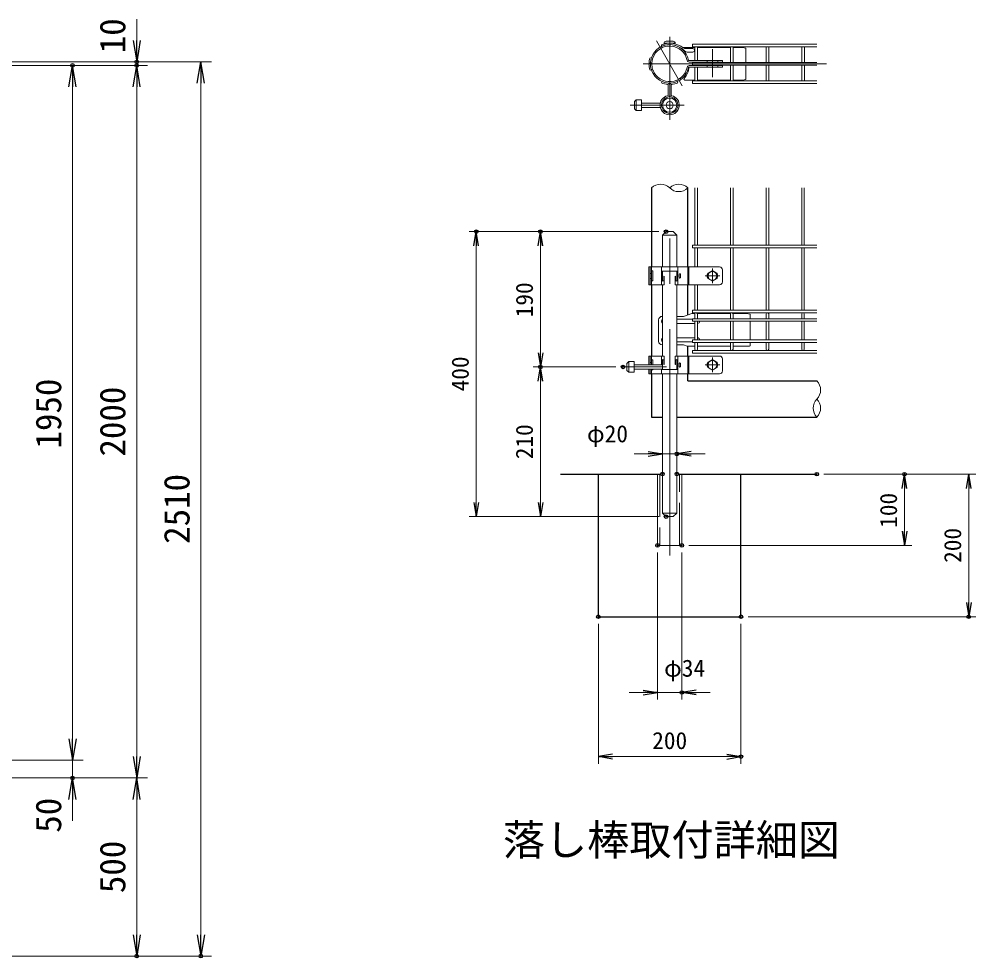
# Model space of a CAD drawing. Units: millimetres, scale not verified, with parts at other scales. Extents: x -6300 to 6300, y -4454 to 4456.
# Drawn here: x 1892 to 4576, y -2285 to 350 of the extents above; entities that cross this region are included whole.
import ezdxf
from ezdxf.enums import TextEntityAlignment as Align

# ---------------------------------------------------------------- set-up
doc = ezdxf.new("R2010")
doc.units = ezdxf.units.MM
doc.header["$LTSCALE"] = 20
doc.header["$PDMODE"] = 32
doc.header["$PDSIZE"] = 10
doc.linetypes.add('DASHED', pattern=[7.5, 6, -1.5])
doc.linetypes.add('USER1', pattern=[50.8, 31.75, -6.35, 6.35, -6.35])
for name, color, linetype, lineweight in [('0-0_D-STR3', 3, 'Continuous', 13), ('0-1_D-BMK', 2, 'USER1', 13), ('0-2_D-STR1', 1, 'Continuous', 25), ('0-3_D-STR4', 7, 'Continuous', 25), ('0-4_D-BGD', 7, 'Continuous', 25), ('0-6_D-STR-DIM', 7, 'Continuous', 13), ('0-8_Defpoints', 8, 'Continuous', 25), ('0-A_D-STR2', 7, 'Continuous', 13), ('0-B_D-TTL-TXT', 7, 'Continuous', 25)]:
    doc.layers.add(name, color=color, linetype=linetype, lineweight=lineweight)
doc.layers.add('0-7_0', color=7, linetype='Continuous')
doc.styles.add('ＭＳ ゴシック', font='')
doc.styles.get('ＭＳ ゴシック').set_extended_font_data('MS Gothic')

# ---------------------------------------------------------------- blocks, each defined once
blk = doc.blocks.new('_Open')
at = {"layer": '0-7_0'}
blk.add_line((-20, 3.333), (0, 0), dxfattribs=at)
blk.add_lwpolyline([(-20, -3.333), (0, 0), (-20, 0)], dxfattribs=at)

msp = doc.modelspace()

# ---------------------------------------------------------------- linework, layer by layer
at = {"layer": '0-0_D-STR3'}
for p, q in [((3685.39, 269.54), (3685.8, 268.96)), ((3700.53, 282.63), (3732.49, 282.63)), ((3726.54, 288.1), (3706.48, 288.1)), ((3753.5, 270.72), (3787.57, 270.72)), ((3794.77, 270.72), (3887.57, 270.72)), ((3894.77, 270.72), (3920.78, 270.72)), ((3920.78, 270.72), (3930.78, 268.72)), ((3930.78, 229.22), (3930.78, 268.72)), ((3660.9, 240.26), (3665.64, 242.08)), ((3761.22, 267.42), (3781.95, 267.42)), ((3765.97, 257.76), (3781.95, 257.76)), ((3660.71, 226.11), (3658.77, 224.58)), ((3662.78, 224.21), (3658.86, 227.81)), ((3666.77, 224.72), (3662.86, 227.81)), ((3664.75, 239.19), (3669.5, 241.01)), ((3668.6, 238.12), (3664.75, 239.19)), ((3666.79, 225.81), (3666.09, 225.26)), ((3771.68, 233.72), (3864.77, 233.72)), ((3771.68, 229.72), (3864.77, 229.72)), ((3771.68, 219.72), (3864.77, 219.72)), ((3771.68, 215.72), (3864.77, 215.72)), ((3864.77, 229.72), (3864.77, 233.72)), ((3864.77, 215.72), (3864.77, 219.72)), ((3930.78, 180.72), (3930.78, 220.22)), ((3661.35, 207.63), (3666.21, 205.76)), ((3669.06, 209.77), (3665.21, 208.7)), ((3665.21, 208.7), (3670.09, 206.83)), ((3693.77, 171.48), (3695.36, 175.15)), ((3712.77, 165.02), (3712.77, 137.09)), ((3716.77, 165.02), (3716.77, 135.72)), ((3720.77, 165.02), (3720.77, 137.09)), ((3739.77, 171.48), (3738.19, 175.15)), ((3759.89, 178.72), (3787.57, 178.72)), ((3794.77, 178.72), (3887.57, 178.72)), ((3894.77, 178.72), (3920.78, 178.72)), ((3920.78, 178.72), (3930.78, 180.72)), ((3617.66, 118.6), (3622.66, 123.6)), ((3617.66, 98.6), (3617.66, 118.6)), ((3622.66, 93.6), (3622.66, 123.6)), ((3637.66, 123.6), (3622.66, 123.6)), ((3637.66, 93.6), (3637.66, 123.6)), ((3690.42, 114.6), (3637.66, 114.6)), ((3697.66, 114.6), (3694.54, 114.6)), ((3622.66, 93.6), (3617.66, 98.6)), ((3637.66, 93.6), (3622.66, 93.6)), ((3690.48, 102.6), (3637.66, 102.6)), ((3697.66, 102.6), (3694.6, 102.6)), ((3696.77, -256.12), (3706.77, -246.12)), ((3696.77, -345.41), (3696.77, -256.12)), ((3736.77, -256.12), (3696.77, -256.12)), ((3706.77, -246.12), (3726.77, -246.12)), ((3726.77, -246.12), (3736.77, -256.12)), ((3736.77, -345.41), (3736.77, -256.12)), ((3658.77, -345.41), (3856.77, -345.41)), ((3658.77, -345.41), (3658.77, -395.41)), ((3693.77, -345.41), (3693.77, -395.41)), ((3739.77, -345.41), (3739.77, -395.41)), ((3770.77, -345.41), (3770.77, -395.41)), ((3693.77, -357.41), (3739.77, -357.41)), ((3695.77, -357.41), (3695.77, -381.91)), ((3696.77, -383.91), (3696.77, -357.41)), ((3700.77, -371.91), (3700.77, -381.91)), ((3701.77, -371.91), (3701.77, -395.41)), ((3731.77, -371.91), (3731.77, -395.41)), ((3732.77, -371.91), (3732.77, -381.91)), ((3736.77, -383.91), (3736.77, -357.41)), ((3737.77, -357.41), (3737.77, -381.91)), ((3743.37, -366.41), (3743.37, -374.41)), ((3747.37, -374.41), (3747.37, -366.41)), ((3864.77, -353.41), (3864.77, -387.41)), ((3658.77, -395.41), (3701.77, -395.41)), ((3696.77, -595.41), (3696.77, -395.41)), ((3731.77, -395.41), (3856.77, -395.41)), ((3736.77, -595.41), (3736.77, -395.41)), ((3778.6, -476.01), (3755.49, -484.01)), ((3787.82, -476.01), (3778.6, -476.01)), ((3887.82, -475.95), (3794.13, -476.01)), ((3932.77, -476.01), (3894.13, -475.95)), ((3932.77, -476.01), (3942.77, -478.01)), ((3942.77, -478.01), (3942.77, -490.61)), ((3685.8, -494.01), (3685.8, -554.01)), ((3696.77, -484.01), (3695.8, -484.01)), ((3755.49, -484.01), (3736.77, -484.01)), ((3780.97, -492.01), (3736.77, -492.01)), ((3787.37, -504.01), (3736.77, -504.01)), ((3794.77, -504.01), (3794.57, -504.01)), ((3942.77, -497.81), (3942.77, -550.21)), ((3787.37, -544.01), (3736.77, -544.01)), ((3780.97, -556.01), (3736.77, -556.01)), ((3794.77, -544.01), (3794.57, -544.01)), ((3942.77, -557.41), (3942.77, -565.65)), ((3696.77, -564.01), (3695.8, -564.01)), ((3755.49, -564.01), (3736.77, -564.01)), ((3765.99, -567.65), (3755.49, -564.01)), ((3765.99, -567.65), (3787.37, -567.65)), ((3794.57, -567.65), (3887.37, -567.59)), ((3894.57, -567.59), (3940.77, -567.65)), ((3596.77, -616.12), (3601.77, -611.12)), ((3596.77, -636.12), (3596.77, -616.12)), ((3601.77, -641.12), (3601.77, -611.12)), ((3616.77, -611.12), (3601.77, -611.12)), ((3616.77, -641.12), (3616.77, -611.12)), ((3658.77, -620.12), (3658.77, -595.41)), ((3658.77, -595.41), (3701.77, -595.41)), ((3693.77, -620.12), (3693.77, -595.41)), ((3695.77, -620.12), (3695.77, -608.91)), ((3696.77, -633.41), (3696.77, -606.91)), ((3700.77, -618.91), (3700.77, -608.91)), ((3701.77, -618.91), (3701.77, -595.41)), ((3731.77, -595.41), (3856.77, -595.41)), ((3731.77, -618.91), (3731.77, -595.41)), ((3732.77, -618.91), (3732.77, -608.91)), ((3736.77, -633.41), (3736.77, -606.91)), ((3737.77, -633.41), (3737.77, -608.91)), ((3739.77, -645.41), (3739.77, -595.41)), ((3743.37, -624.41), (3743.37, -616.41)), ((3747.37, -616.41), (3747.37, -624.41)), ((3770.77, -645.41), (3770.77, -595.41)), ((3864.77, -637.41), (3864.77, -603.41)), ((3601.77, -641.12), (3596.77, -636.12)), ((3616.77, -641.12), (3601.77, -641.12)), ((3696.77, -620.12), (3616.77, -620.12)), ((3696.77, -632.12), (3616.77, -632.12)), ((3658.77, -645.41), (3658.77, -632.12)), ((3693.77, -645.41), (3693.77, -632.12)), ((3693.77, -633.41), (3739.77, -633.41)), ((3695.77, -633.41), (3695.77, -632.12)), ((3658.77, -645.41), (3856.77, -645.41)), ((3696.77, -1036.12), (3696.77, -645.41)), ((3736.77, -1036.12), (3736.77, -645.41)), ((3682.77, -927.01), (3682.77, -1127.01)), ((3750.77, -1127.01), (3750.77, -927.01)), ((3696.77, -1036.12), (3706.77, -1046.12)), ((3736.77, -1036.12), (3696.77, -1036.12)), ((3682.77, -1127.01), (3750.77, -1127.01))]:
    msp.add_line(p, q, dxfattribs=at)
at = {"layer": '0-0_D-STR3', "linetype": 'DASHED'}
for p, q in [((3821.77, 233.72), (3821.77, 229.72)), ((3821.77, 219.72), (3821.77, 215.72)), ((3851.77, 229.72), (3851.77, 233.72)), ((3851.77, 215.72), (3851.77, 219.72)), ((3738.41, 175.25), (3736.81, 178.91)), ((3748.8, 181.25), (3746.43, 184.47)), ((3661.97, -345.41), (3661.97, -395.41)), ((3665.97, -345.41), (3665.97, -395.41)), ((3767.57, -345.41), (3767.57, -395.41)), ((3661.97, -363.41), (3665.97, -363.41)), ((3665.97, -356.41), (3669.97, -356.41)), ((3669.97, -356.41), (3669.97, -384.41)), ((3661.97, -377.41), (3665.97, -377.41)), ((3665.97, -384.41), (3669.97, -384.41)), ((3661.97, -620.12), (3661.97, -595.41)), ((3661.97, -613.41), (3665.97, -613.41)), ((3665.97, -620.12), (3665.97, -595.41)), ((3665.97, -606.41), (3669.97, -606.41)), ((3669.97, -620.12), (3669.97, -606.41)), ((3767.57, -645.41), (3767.57, -595.41)), ((3661.97, -645.41), (3661.97, -632.12)), ((3665.97, -645.41), (3665.97, -632.12)), ((3665.97, -634.41), (3669.97, -634.41)), ((3669.97, -634.41), (3669.97, -632.12)), ((3689.17, -927.01), (3689.17, -1127.01)), ((3744.37, -1127.01), (3744.37, -927.01))]:
    msp.add_line(p, q, dxfattribs=at)
at = {"layer": '0-0_D-STR3'}
for points in [[(3849.77, -362.91), (3836.77, -355.4), (3823.77, -362.91), (3823.77, -377.92), (3836.77, -385.42), (3849.77, -377.92)], [(3849.77, -612.91), (3836.77, -605.4), (3823.77, -612.91), (3823.77, -627.92), (3836.77, -635.42), (3849.77, -627.92)]]:
    msp.add_lwpolyline(points, close=True, dxfattribs=at)
msp.add_lwpolyline([(3706.77, -1046.12), (3726.77, -1046.12), (3736.77, -1036.12)], dxfattribs=at)
for centre, radius in [((3716.77, 108.72), 20), ((3716.77, 108.72), 10), ((3836.77, -370.41), 12.5), ((3836.77, -620.41), 12.5)]:
    msp.add_circle(centre, radius, dxfattribs=at)
for centre, radius, start, end in [((3716.77, 224.72), 54, 11.32819, 161.24976), ((3716.77, 224.72), 50, 11.32819, 160.98658), ((3716.77, 220.52), 58.2, 43.84128, 122.62711), ((3697.53, 275.45), 4, 109.30473, 204.99881), ((3716.77, 220.52), 62.2, 52.00669, 109.30469), ((3706.48, 282.13), 5.97, 89.99976, 175.25334), ((3726.54, 282.13), 5.97, 4.74617, 89.99976), ((3761.22, 277.42), 10, 232.00687, 269.99976), ((3765.97, 267.76), 10, 223.84172, 269.99976), ((3781.95, 262.59), 4.83, 269.99976, 89.99976), ((3716.77, 224.72), 58, 180.13768, 197.14214), ((3716.77, 224.72), 58, 164.46009, 176.9436), ((3716.77, 224.72), 54, 180.5463, 197.26221), ((3716.77, 224.72), 54, 164.46009, 176.72187), ((3716.77, 224.72), 50, 180, 197.39858), ((3716.77, 224.72), 50, 164.46009, 178.75202), ((3716.77, 224.72), 50, 200.97103, 348.67181), ((3716.77, 220.52), 55, 318.01221, 354.98991), ((3771.68, 235.72), 6, 191.32819, 270), ((3771.68, 213.72), 6, 90, 168.67181), ((3771.68, 235.72), 2, 191.32819, 270), ((3771.68, 213.72), 2, 90, 168.67181), ((3716.77, 224.72), 54, 200.55357, 348.67181), ((3716.77, 224.72), 58, 246.63721, 264.26083), ((3710.77, 165.02), 2, 0, 84.26083), ((3710.77, 165.02), 6, 0, 84.26083), ((3722.77, 165.02), 6, 95.73917, 180), ((3722.77, 165.02), 2, 95.73917, 180), ((3716.77, 224.72), 58, 275.73917, 293.36279), ((3759.89, 181.72), 3, 138.013, 269.99976), ((3716.77, 108.72), 27, 101.94054, 78.05946), ((3710.77, 137.09), 2, 281.94054, 0), ((3710.77, 137.09), 6, 281.94054, 0), ((3722.77, 137.09), 6, 180, 258.05946), ((3722.77, 137.09), 2, 180, 258.05946), ((3716.77, 108.72), 23, 101.94054, 78.05946), ((3856.77, -353.41), 8, 0, 90), ((3701.27, -371.91), 0.5, 0, 180), ((3732.27, -371.91), 0.5, 0, 180), ((3745.37, -366.41), 2, 0, 180), ((3745.37, -374.41), 2, 180, 0), ((3830.77, -370.41), 9, 141.05756, 218.94244), ((3842.77, -370.41), 9, 321.05756, 38.94244), ((3697.27, -381.91), 3.5, 180, 0), ((3698.27, -381.91), 2.5, 180, 0), ((3735.27, -381.91), 2.5, 180, 0), ((3736.27, -381.91), 3.5, 180, 0), ((3856.77, -387.41), 8, 270, 0), ((3695.8, -494.01), 10, 90, 180), ((3699.95, -498.01), 6, 121.98985, 238.01015), ((3794.77, -498.01), 6, 270, 1.91021), ((3695.8, -554.01), 10, 180, 270), ((3699.95, -550.01), 6, 121.98985, 238.01015), ((3794.77, -550.01), 6, 358.08979, 90), ((3940.77, -565.65), 2, 270, 0), ((3697.27, -608.91), 3.5, 0, 180), ((3698.27, -608.91), 2.5, 0, 180), ((3736.27, -608.91), 3.5, 0, 180), ((3735.27, -608.91), 2.5, 0, 180), ((3745.37, -616.41), 2, 0, 180), ((3830.77, -620.41), 9, 141.05756, 218.94244), ((3842.77, -620.41), 9, 321.05756, 38.94244), ((3856.77, -603.41), 8, 0, 90), ((3701.27, -618.91), 0.5, 180, 0), ((3732.27, -618.91), 0.5, 180, 0), ((3745.37, -624.41), 2, 180, 0), ((3856.77, -637.41), 8, 270, 0)]:
    msp.add_arc(centre, radius, start, end, dxfattribs=at)
at = {"layer": '0-1_D-BMK'}
for p, q in [((3716.77, 300.46), (3716.77, 68.03)), ((3679.73, 288.89), (3752.26, 163.27)), ((3836.77, 266.39), (3836.77, 187.1)), ((3642.6, 224.72), (4157, 224.72)), ((3606.4, 108.72), (3757.46, 108.72)), ((3716.77, -1154.85), (3716.77, -180.42)), ((3857.4, -370.41), (3816.15, -370.41)), ((3836.77, -391.04), (3836.77, -349.79)), ((3836.77, -641.04), (3836.77, -599.79)), ((3585.75, -626.12), (3707.8, -626.12)), ((3857.4, -620.41), (3816.15, -620.41))]:
    msp.add_line(p, q, dxfattribs=at)
at = {"layer": '0-2_D-STR1'}
for p, q in [((3665.97, -123.51), (3665.97, -345.41)), ((3767.57, -345.41), (3767.57, -123.51)), ((3665.97, -395.41), (3665.97, -595.41)), ((3767.57, -479.83), (3767.57, -395.41)), ((3767.57, -595.41), (3767.57, -567.65)), ((3665.97, -645.41), (3665.97, -767.01)), ((3767.57, -665.41), (3767.57, -645.41)), ((3767.57, -665.41), (4129.72, -665.41)), ((3665.97, -767.01), (3696.77, -767.01)), ((3736.77, -767.01), (4129.72, -767.01))]:
    msp.add_line(p, q, dxfattribs=at)
at = {"layer": '0-3_D-STR4'}
for p, q in [((3516.77, -1327.01), (3516.77, -927.01)), ((3916.77, -1327.01), (3916.77, -927.01)), ((3516.77, -1327.01), (3916.77, -1327.01))]:
    msp.add_line(p, q, dxfattribs=at)
at = {"layer": '0-4_D-BGD'}
for p, q in [((3410.52, -927.01), (3689.17, -927.01)), ((3744.37, -927.01), (4129.72, -927.01))]:
    msp.add_line(p, q, dxfattribs=at)
at = {"layer": '0-6_D-STR-DIM'}
for p, q in [((2221.44, 290.26), (2221.44, 350.26)), ((767.64, 230.26), (2431.44, 230.26)), ((767.64, 230.26), (2251.44, 230.26)), ((1508.89, 220.26), (2071.44, 220.26)), ((1508.89, 220.26), (2251.44, 220.26)), ((1508.89, 220.26), (2251.44, 220.26)), ((2221.44, 220.26), (2221.44, 230.26)), ((2401.44, 170.26), (2401.44, -2219.74)), ((2041.44, -1669.74), (2041.44, 160.26)), ((2221.44, -1719.74), (2221.44, 160.26)), ((2221.44, 160.26), (2221.44, 100.26)), ((3686.77, -246.12), (3154.22, -246.12)), ((3686.77, -246.12), (3334.22, -246.12)), ((3174.22, -1006.12), (3174.22, -286.12)), ((3354.22, -586.12), (3354.22, -286.12)), ((3565.75, -626.12), (3334.22, -626.12)), ((3565.75, -626.12), (3334.22, -626.12)), ((3354.22, -1006.12), (3354.22, -666.12)), ((3696.77, -906.35), (3696.77, -850.17)), ((3736.77, -906.35), (3736.77, -850.17)), ((3656.77, -870.17), (3616.77, -870.17)), ((3696.77, -870.17), (3736.77, -870.17)), ((3776.77, -870.17), (3816.77, -870.17)), ((4149.72, -927.01), (4395.85, -927.01)), ((4149.72, -927.01), (4575.85, -927.01)), ((4375.85, -1087.01), (4375.85, -967.01)), ((4555.85, -967.01), (4555.85, -1287.01)), ((3686.77, -1046.12), (3154.22, -1046.12)), ((3686.77, -1046.12), (3334.22, -1046.12)), ((3770.77, -1127.01), (4395.85, -1127.01)), ((3682.77, -1147.01), (3682.77, -1559.96)), ((3750.77, -1147.01), (3750.77, -1559.96)), ((3936.77, -1327.01), (4575.85, -1327.01)), ((3516.77, -1347.01), (3516.77, -1739.96)), ((3916.77, -1347.01), (3916.77, -1739.96)), ((3642.77, -1539.96), (3602.77, -1539.96)), ((3682.77, -1539.96), (3750.77, -1539.96)), ((3790.77, -1539.96), (3830.77, -1539.96)), ((2041.44, -1669.74), (2041.44, -1609.74)), ((1508.89, -1729.74), (2071.44, -1729.74)), ((1508.89, -1729.74), (2071.44, -1729.74)), ((2041.44, -1729.74), (2041.44, -1779.74)), ((3556.77, -1719.96), (3876.77, -1719.96)), ((1058.89, -1779.74), (2251.44, -1779.74)), ((1058.89, -1779.74), (2251.44, -1779.74)), ((1058.89, -1779.74), (2071.44, -1779.74)), ((2041.44, -1839.74), (2041.44, -1899.74)), ((2221.44, -1839.74), (2221.44, -2219.74)), ((766.04, -2279.74), (2251.44, -2279.74)), ((766.04, -2279.74), (2431.44, -2279.74))]:
    msp.add_line(p, q, dxfattribs=at)
for centre, start, end in [((3691.37, -149.07), 45.18146, 134.81854), ((3742.17, -149.07), 45.18146, 134.81854), ((3742.17, -97.95), 225.18146, 314.81854), ((4104.16, -690.81), 315.18146, 44.81854), ((4155.28, -741.61), 135.18146, 224.81854), ((4104.16, -741.61), 315.18146, 44.81854)]:
    msp.add_arc(centre, 36.03, start, end, dxfattribs=at)
at = {"layer": '0-8_Defpoints'}
for p in [(2041.44, 220.26), (2221.44, 230.26), (2221.44, 220.26), (3174.22, -246.12), (3354.22, -246.12), (3706.77, -246.12), (3354.22, -626.12), (3585.75, -626.12), (3736.77, -870.17), (3696.77, -926.35), (3736.77, -926.35), (4129.72, -927.01), (4375.85, -927.01), (3706.77, -1046.12), (3682.77, -1127.01), (3750.77, -1127.01), (3750.77, -1127.01), (3516.77, -1327.01), (3916.77, -1327.01), (3916.77, -1327.01), (4555.85, -1327.01), (3750.77, -1539.96), (3916.77, -1719.96), (2041.44, -1779.74), (2221.44, -2279.74), (2401.44, -2279.74)]:
    msp.add_point(p, dxfattribs=at)
at = {"layer": '0-A_D-STR2'}
for p, q in [((4129.72, 279.94), (3780.97, 279.94)), ((3780.97, 279.94), (3780.97, 272.74)), ((4129.72, 272.74), (3780.97, 272.74)), ((3787.57, 233.72), (3787.57, 272.74)), ((3794.77, 233.72), (3794.77, 272.74)), ((3887.57, 228.32), (3887.57, 272.74)), ((3894.77, 228.32), (3894.77, 272.74)), ((3987.57, 228.32), (3987.57, 272.74)), ((3994.77, 228.32), (3994.77, 272.74)), ((4087.57, 228.32), (4087.57, 272.74)), ((4094.77, 228.32), (4094.77, 272.74)), ((3780.97, 228.32), (3780.97, 221.12)), ((4129.72, 221.12), (3780.97, 221.12)), ((3787.57, 176.71), (3787.57, 215.72)), ((3794.77, 176.71), (3794.77, 215.72)), ((3887.57, 176.71), (3887.57, 221.12)), ((3894.77, 176.71), (3894.77, 221.12)), ((3987.57, 176.71), (3987.57, 221.12)), ((3994.77, 176.71), (3994.77, 221.12)), ((4087.57, 176.71), (4087.57, 221.12)), ((4094.77, 176.71), (4094.77, 221.12)), ((4129.72, 176.71), (3780.97, 176.71)), ((3780.97, 176.71), (3780.97, 169.51)), ((4129.72, 169.51), (3780.97, 169.51)), ((3787.37, -123.51), (3787.37, -284.41)), ((3794.57, -123.51), (3794.57, -284.41)), ((3887.37, -123.51), (3887.37, -284.41)), ((3894.57, -123.51), (3894.57, -284.41)), ((3987.37, -123.51), (3987.37, -284.41)), ((3994.57, -123.51), (3994.57, -284.41)), ((4087.37, -123.51), (4087.37, -284.41)), ((4094.57, -123.51), (4094.57, -284.41)), ((4129.72, -291.61), (3780.97, -291.61)), ((3787.37, -345.41), (3787.37, -291.61)), ((3794.57, -345.41), (3794.57, -291.61)), ((3887.37, -466.9), (3887.37, -291.61)), ((3894.57, -466.9), (3894.57, -291.61)), ((3987.37, -466.9), (3987.37, -291.61)), ((3994.57, -466.9), (3994.57, -291.61)), ((4087.37, -466.9), (4087.37, -291.61)), ((4094.57, -466.9), (4094.57, -291.61)), ((3787.37, -466.9), (3787.37, -395.41)), ((3794.57, -466.9), (3794.57, -395.41)), ((4129.72, -466.9), (3780.97, -466.9)), ((3780.97, -466.9), (3780.97, -474.1)), ((4129.72, -474.1), (3780.97, -474.1)), ((3787.37, -490.61), (3787.37, -477.16)), ((3794.57, -490.61), (3794.57, -477.16)), ((3887.37, -490.61), (3887.37, -477.16)), ((3894.57, -490.61), (3894.57, -477.16)), ((3987.37, -490.61), (3987.37, -477.16)), ((3994.57, -490.61), (3994.57, -477.16)), ((4087.37, -490.61), (4087.37, -477.16)), ((4094.57, -490.61), (4094.57, -477.16)), ((4129.72, -490.61), (3780.97, -490.61)), ((3780.97, -490.61), (3780.97, -497.81)), ((4129.72, -497.81), (3780.97, -497.81)), ((3787.37, -550.21), (3787.37, -497.81)), ((3794.57, -550.21), (3794.57, -497.81)), ((3887.37, -550.21), (3887.37, -497.81)), ((3894.57, -550.21), (3894.57, -497.81)), ((3987.37, -550.21), (3987.37, -497.81)), ((3994.57, -550.21), (3994.57, -497.81)), ((4087.37, -550.21), (4087.37, -497.81)), ((4094.57, -550.21), (4094.57, -497.81)), ((4129.72, -550.21), (3780.97, -550.21)), ((3780.97, -550.21), (3780.97, -557.41)), ((4129.72, -557.41), (3780.97, -557.41)), ((3787.37, -576.41), (3787.37, -557.41)), ((3794.57, -576.41), (3794.57, -557.41)), ((3887.37, -576.41), (3887.37, -557.41)), ((3894.57, -576.41), (3894.57, -557.41)), ((3987.37, -576.41), (3987.37, -557.41)), ((3994.57, -576.41), (3994.57, -557.41)), ((4087.37, -576.41), (4087.37, -557.41)), ((4094.57, -576.41), (4094.57, -557.41)), ((4129.72, -580.01), (3780.97, -580.01)), ((3990.97, -580.01), (3780.97, -580.01)), ((3780.97, -580.01), (3780.97, -587.21)), ((4129.72, -587.21), (3780.97, -587.21))]:
    msp.add_line(p, q, dxfattribs=at)
for points in [[(4129.72, 228.32), (3780.97, 228.32), (3780.97, 221.12)], [(4129.72, -284.41), (3780.97, -284.41), (3780.97, -291.61)]]:
    msp.add_lwpolyline(points, dxfattribs=at)
for centre, radius, start, end in [((3790.97, -477.75), 3.65, 9.32505, 170.67495), ((3890.97, -477.75), 3.65, 9.32505, 170.67495), ((3990.97, -477.75), 3.65, 9.32505, 170.67495), ((4090.97, -477.75), 3.65, 9.32505, 170.67495), ((3790.97, -576.41), 3.6, 180, 0), ((3890.97, -576.41), 3.6, 180, 0), ((3990.97, -576.41), 3.6, 180, 0), ((4090.97, -576.41), 3.6, 180, 0)]:
    msp.add_arc(centre, radius, start, end, dxfattribs=at)

# ---------------------------------------------------------------- block references
at = {"layer": '0-6_D-STR-DIM'}
for p, xscale, yscale, rotation in [((2221.44, 230.26), 3, 3, 270), ((2041.44, 220.26), 3, 3, 90), ((2221.44, 220.26), 3, 3, 90), ((2221.44, 220.26), 3, 3, 90), ((2401.44, 230.26), 3, 3, 90), ((3174.22, -246.12), 2, 2, 90), ((3354.22, -246.12), 2, 2, 90), ((3354.22, -626.12), 2, 2, 270), ((3354.22, -626.12), 2, 2, 90), ((3736.77, -870.17), 2, 2, 180), ((4375.85, -927.01), 2, 2, 90), ((4555.85, -927.01), 2, 2, 90), ((3174.22, -1046.12), 2, 2, 270), ((3354.22, -1046.12), 2, 2, 270), ((4375.85, -1127.01), 2, 2, 270), ((4555.85, -1327.01), 2, 2, 270), ((3750.77, -1539.96), 2, 2, 180), ((2041.44, -1729.74), 3, 3, 270), ((2041.44, -1729.74), 3, 3, 270), ((3516.77, -1719.96), 2, 2, 180), ((2221.44, -1779.74), 3, 3, 270), ((2041.44, -1779.74), 3, 3, 90), ((2221.44, -1779.74), 3, 3, 90), ((2221.44, -2279.74), 3, 3, 270), ((2401.44, -2279.74), 3, 3, 270)]:
    msp.add_blockref('_Open', p, dxfattribs=dict(at, xscale=xscale, yscale=yscale, rotation=rotation))
at = {"layer": '0-6_D-STR-DIM', "xscale": 2, "yscale": 2}
for p in [(3696.77, -870.17), (3682.77, -1539.96), (3916.77, -1719.96)]:
    msp.add_blockref('_Open', p, dxfattribs=at)

# ---------------------------------------------------------------- texts
at = {"layer": '0-6_D-STR-DIM', "style": 'ＭＳ ゴシック'}
for s, height, p in [('10', 72.14, (2211.31, 254.43)), ('190', 48.09, (3347.47, -486.77)), ('400', 48.09, (3167.47, -694.62)), ('1950', 72.14, (2031.31, -855.09)), ('2000', 72.14, (2211.31, -877.61)), ('210', 48.09, (3347.47, -885.12)), ('2510', 72.14, (2391.31, -1122.61)), ('100', 48.09, (4369.1, -1077.66)), ('200', 48.09, (4549.1, -1176.01)), ('50', 72.14, (2031.31, -1933.54)), ('500', 72.14, (2211.31, -2103.05))]:
    msp.add_text(s, height=height, rotation=90, dxfattribs=at).set_placement(p, align=Align.BOTTOM_LEFT)
for s, p in [('φ20', (3484.76, -852.02)), ('φ34', (3701.15, -1509.96)), ('200', (3667.77, -1713.21))]:
    msp.add_text(s, height=48.09, dxfattribs=at).set_placement(p, align=Align.BOTTOM_LEFT)
at = {"layer": '0-B_D-TTL-TXT', "style": 'ＭＳ ゴシック'}
msp.add_text('落し棒取付詳細図', height=86.66, dxfattribs=at).set_placement((3248.96, -2022.86), align=Align.BOTTOM_LEFT)

doc.saveas('drawing.dxf')
